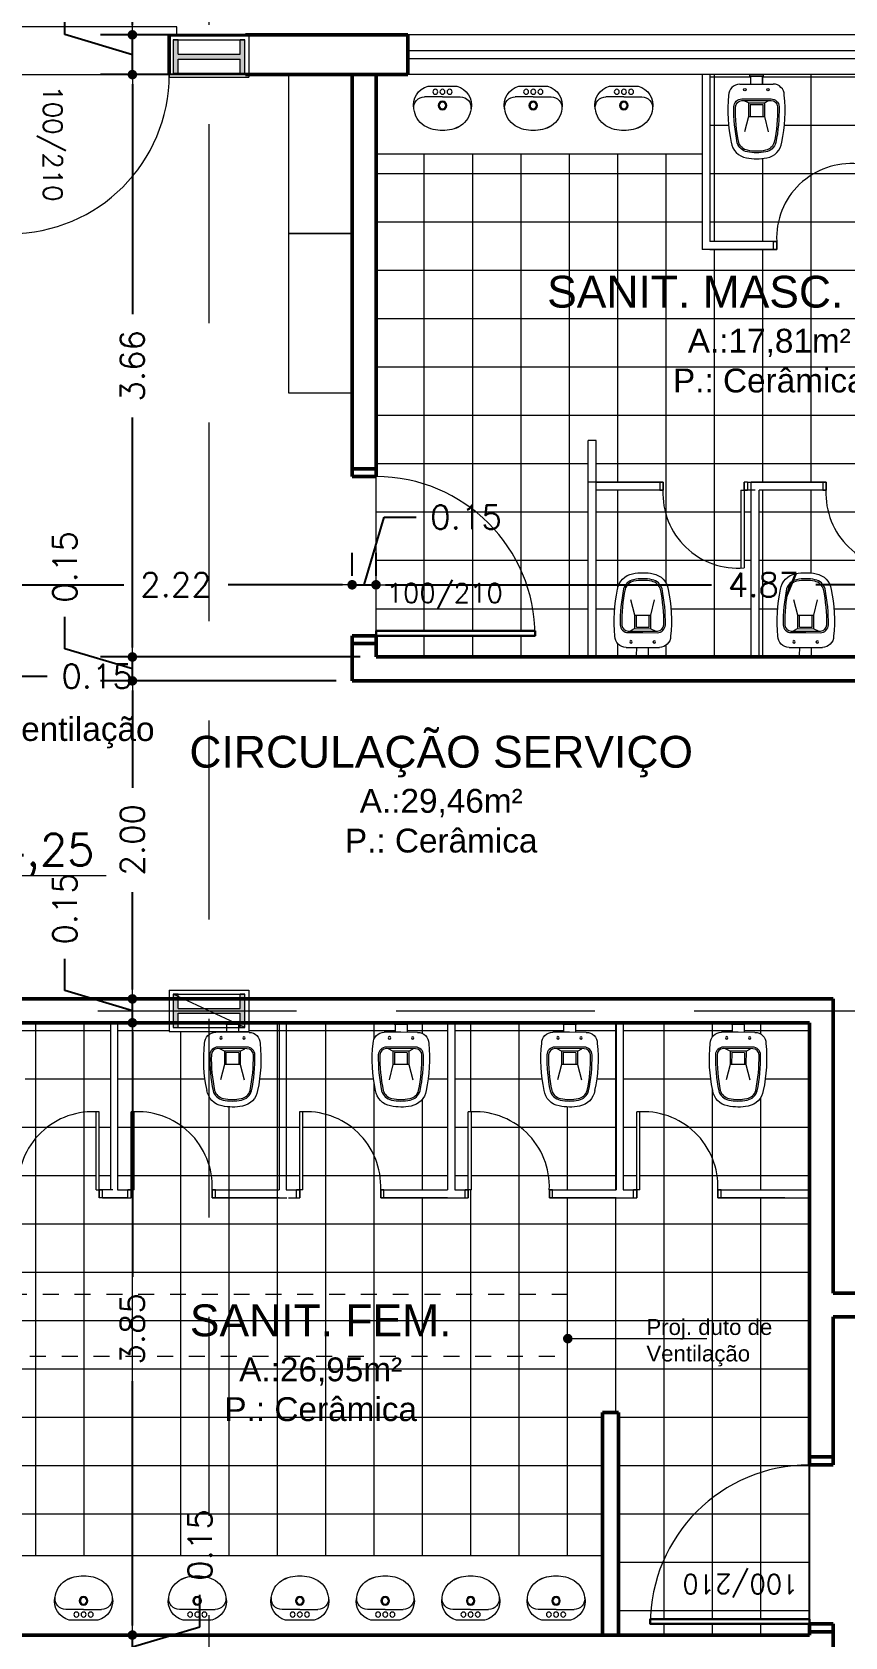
# Model space of a CAD drawing. Header units: millimetres. Extents: x 873 to 1072, y 159 to 369.
# Drawn here: x 932.17 to 937.28, y 320.39 to 330.48 of the extents above; entities that cross this region are included whole.
import ezdxf

# ---------------------------------------------------------------- set-up
doc = ezdxf.new("R2010")
doc.units = ezdxf.units.MM
doc.header["$LTSCALE"] = 10
doc.header["$PDMODE"] = 34
for name, pattern in [('DASHDOT', [25.4, 12.7, -6.35, 0, -6.35]), ('DASHED2', [0.375, 0.25, -0.125]), ('HIDDEN2', [0.1875, 0.125, -0.0625])]:
    doc.linetypes.add(name, pattern=pattern)
doc.layers.get('0').update_dxf_attribs({"color": 90})
for name, color, linetype, lineweight in [('cinza 03', 252, 'Continuous', 13), ('COTA', 90, 'Continuous', 9), ('linha estutura', 252, 'Continuous', 13), ('MOB', 90, 'Continuous', 13), ('Mobilia', 90, 'Continuous', 13), ('PAREDES', 50, 'Continuous', 50), ('PAREDES 2', 50, 'Continuous', 50), ('Pilares', 16, 'Continuous', 20), ('pn 02', 16, 'Continuous', 20), ('PN-01', 90, 'Continuous', 13), ('PN-03', 180, 'Continuous', 30), ('SANITARIOS', 90, 'Continuous', 13), ('texto', 16, 'Continuous', 20)]:
    doc.layers.add(name, color=color, linetype=linetype, lineweight=lineweight)
doc.styles.get("Standard").update_dxf_attribs({"font": 'simplex.shx'})
doc.dimstyles.new('1-100', dxfattribs={"dimtxt": 0.15, "dimasz": 0.06, "dimexe": 0.2, "dimexo": 0.1, "dimgap": 0.1, "dimtad": 0, "dimzin": 0, "dimdsep": 46, "dimtxsty": 'Standard', "dimblk": 'DOT', "dimcen": 0.09, "dimclrd": 90, "dimclre": 90, "dimclrt": 16, "dimadec": 0, "dimazin": 0, "dimtfac": 1, "dimtofl": 0, "dimtmove": 0, "dimatfit": 3, "dimldrblk": 'DOT', "dimfxl": 0, "dimtolj": 1, "dimtzin": 0, "dimarcsym": 0})

# ---------------------------------------------------------------- blocks, each defined once
blk = doc.blocks.new('PIA')
at = {"layer": 'SANITARIOS'}
for q in [(930.986, 331.097), (931.211, 331.097)]:
    blk.add_line((931.098, 331.097), q, dxfattribs=at)
blk.add_lwpolyline([(931.188, 331.165), (931.008, 331.165)], dxfattribs=at)
blk.add_lwpolyline([(930.984, 330.914, 0.140097), (931.098, 330.886)], format="xyb", dxfattribs=at)
at = {"layer": 'SANITARIOS', "color": 7}
for centre, radius in [((931.053, 331.129), 0.0158), ((931.098, 331.129), 0.0158), ((931.143, 331.129), 0.0158), ((931.098, 331.043), 0.027)]:
    blk.add_circle(centre, radius, dxfattribs=at)
at = {"layer": 'SANITARIOS', "color": 8}
blk.add_circle((931.098, 331.043), 0.0203, dxfattribs=at)
at = {"layer": 'SANITARIOS'}
for centre, radius, start, end in [((931.04, 331.045), 0.124, 104.7967, 191.2251), ((930.986, 331.03), 0.0675, 90, 187.2354), ((931.157, 331.045), 0.124, 348.7749, 75.2033), ((931.211, 331.03), 0.0675, 352.7646, 90), ((931.06, 331.035), 0.142, 185.4529, 237.5567), ((931.136, 331.035), 0.142, 302.4433, 354.5471), ((931.092, 331.1), 0.214, 239.8755, 271.7757), ((931.105, 331.1), 0.214, 268.2243, 300.1245)]:
    blk.add_arc(centre, radius, start, end, dxfattribs=at)
blk = doc.blocks.new('carraro-vaso-P')
at = {"layer": 'SANITARIOS'}
for p, q in [((-0.043, 0), (0.042, 0)), ((-0.043, 0), (-0.043, -0.01)), ((0.042, 0), (0.042, -0.01)), ((-0.105, -0.06), (0, -0.06)), ((-0.043, -0.01), (0.042, -0.01)), ((-0.038, -0.01), (-0.038, -0.06)), ((0, -0.06), (0.105, -0.06)), ((0.037, -0.01), (0.037, -0.06))]:
    blk.add_line(p, q, dxfattribs=at)
at = {"layer": 'SANITARIOS', "color": 7}
for p, q in [((-0.05, -0.178), (-0.078, -0.164)), ((0.05, -0.178), (0.078, -0.164)), ((-0.05, -0.263), (-0.075, -0.359)), ((0.05, -0.263), (0.074, -0.359))]:
    blk.add_line(p, q, dxfattribs=at)
at = {"layer": 'SANITARIOS', "color": 8}
for p, q in [((-0.05, -0.178), (-0.05, -0.263)), ((-0.05, -0.178), (0.05, -0.178)), ((-0.04, -0.188), (-0.04, -0.263)), ((-0.04, -0.188), (0.04, -0.188)), ((0.04, -0.188), (0.04, -0.263)), ((0.05, -0.178), (0.05, -0.263)), ((-0.05, -0.263), (0.05, -0.263))]:
    blk.add_line(p, q, dxfattribs=at)
at = {"layer": 'SANITARIOS'}
blk.add_lwpolyline([(0, -0.492, -0.052452), (-0.058, -0.486, -0.283821), (-0.121, -0.428, -0.055409), (-0.142, -0.202, -0.40571), (-0.092, -0.153), (0, -0.153), (0.092, -0.153, -0.40571), (0.142, -0.202, -0.055409), (0.121, -0.428, -0.283821), (0.058, -0.486, -0.052452), (0, -0.492, -0.051673)], format="xyb", dxfattribs=at)
at = {"layer": 'SANITARIOS', "color": 7}
blk.add_lwpolyline([(0, -0.482, -0.052555), (-0.056, -0.476, -0.282834), (-0.112, -0.426, -0.055302), (-0.132, -0.202, -0.405417), (-0.092, -0.163), (0.092, -0.163, -0.405417), (0.132, -0.202, -0.055302), (0.111, -0.426, -0.282834), (0.056, -0.476, -0.052555), (0, -0.482, -0.052555)], format="xyb", dxfattribs=at)
at = {"layer": 'SANITARIOS', "color": 8}
for centre in [(-0.073, -0.095), (0.072, -0.095)]:
    blk.add_circle(centre, 0.0075, dxfattribs=at)
at = {"layer": 'SANITARIOS'}
for centre, radius, start, end in [((-0.105, -0.13), 0.07, 90, 180), ((0.105, -0.13), 0.07, 0, 90), ((0.755, -0.228), 0.935, 174.0046, 192.2109), ((-0.755, -0.228), 0.935, 347.7891, 5.9954), ((-0.045, -0.41), 0.115, 187.7128, 260.2946), ((0.045, -0.41), 0.115, 279.7054, 352.2872), ((0, -0.216), 0.314, 258.1908, 270.023), ((0, -0.216), 0.314, 269.977, 281.8092)]:
    blk.add_arc(centre, radius, start, end, dxfattribs=at)
blk = doc.blocks.new('pilar')
at = {"layer": 'Pilares'}
blk.add_hatch(color=256, dxfattribs=at).paths.add_polyline_path([(-0.225, -0.025), (-0.225, -0.235), (-0.195, -0.235), (-0.195, -0.145), (0.195, -0.145), (0.195, -0.235), (0.225, -0.235), (0.225, -0.025), (0.195, -0.025), (0.195, -0.115), (-0.195, -0.115), (-0.195, -0.025)])
for p, q in [((-0.25, 0), (0.25, 0)), ((0.25, 0), (0.25, -0.26)), ((-0.25, 0), (-0.25, -0.26)), ((-0.225, -0.025), (0.225, -0.025)), ((-0.25, -0.26), (0.25, -0.26)), ((-0.225, -0.235), (0.225, -0.235))]:
    blk.add_line(p, q, dxfattribs=at)
at = {"layer": 'Pilares', "linetype": 'Continuous'}
for p, q in [((-0.195, -0.115), (-0.195, -0.025)), ((0.195, -0.115), (0.195, -0.025)), ((-0.195, -0.115), (0.195, -0.115)), ((-0.195, -0.235), (-0.195, -0.145)), ((-0.195, -0.145), (0.195, -0.145)), ((0.195, -0.235), (0.195, -0.145))]:
    blk.add_line(p, q, dxfattribs=at)
for points in [[(-0.195, -0.025), (-0.225, -0.025), (-0.225, -0.235), (-0.195, -0.235)], [(0.195, -0.235), (0.225, -0.235), (0.225, -0.025), (0.195, -0.025)]]:
    blk.add_lwpolyline(points, dxfattribs=at)
blk = doc.blocks.new('_DOT')
at = {"color": 0, "linetype": 'ByBlock'}
blk.add_line((-0.5, 0), (-1, 0), dxfattribs=at)
at = {"color": 0, "linetype": 'ByBlock', "const_width": 0.5}
blk.add_lwpolyline([(-0.25, 0, 1), (0.25, 0, 1)], format="xyb", close=True, dxfattribs=at)
blk = doc.blocks.new('*D64')
at = {"layer": 'COTA', "color": 90, "lineweight": -2}
for p, q in [((931.755, 327.006), (931.695, 327.006)), ((931.815, 327.006), (931.965, 327.006)), ((931.89, 327.006), (932.062, 326.431)), ((932.025, 327.006), (932.085, 327.006)), ((931.815, 326.934), (931.815, 326.806)), ((931.965, 326.934), (931.965, 326.806)), ((932.062, 326.431), (932.262, 326.431))]:
    blk.add_line(p, q, dxfattribs=at)
at = {"layer": 'Defpoints', "color": 0}
for p in [(931.815, 327.034), (931.965, 327.034), (931.965, 327.006)]:
    blk.add_point(p, dxfattribs=at)
at = {"layer": 'COTA', "color": 90, "lineweight": -2, "xscale": 0.06, "yscale": 0.06, "zscale": 0.06}
blk.add_blockref('_DOT', (931.815, 327.006), dxfattribs=at)
at = {"layer": 'COTA', "color": 90, "lineweight": -2, "xscale": 0.06, "yscale": 0.06, "zscale": 0.06, "rotation": 180}
blk.add_blockref('_DOT', (931.965, 327.006), dxfattribs=at)
at = {"layer": 'COTA', "color": 16, "insert": (932.576, 326.431), "char_height": 0.15, "attachment_point": 5}
blk.add_mtext('\\A1;0.15', dxfattribs=at)
blk = doc.blocks.new('*D65')
at = {"layer": 'COTA', "color": 90, "lineweight": -2}
for p, q in [((934.18, 327.063), (934.18, 327.206)), ((932.025, 327.006), (932.744, 327.006)), ((934.12, 327.006), (933.401, 327.006)), ((931.965, 326.934), (931.965, 326.806))]:
    blk.add_line(p, q, dxfattribs=at)
at = {"layer": 'Defpoints', "color": 0}
for p in [(931.965, 327.034), (934.18, 327.006), (934.18, 326.963)]:
    blk.add_point(p, dxfattribs=at)
at = {"layer": 'COTA', "color": 90, "lineweight": -2, "xscale": 0.06, "yscale": 0.06, "zscale": 0.06, "rotation": 180}
blk.add_blockref('_DOT', (931.965, 327.006), dxfattribs=at)
at = {"layer": 'COTA', "color": 90, "lineweight": -2, "xscale": 0.06, "yscale": 0.06, "zscale": 0.06}
blk.add_blockref('_DOT', (934.18, 327.006), dxfattribs=at)
at = {"layer": 'COTA', "color": 16, "insert": (933.072, 327.006), "char_height": 0.15, "attachment_point": 5}
blk.add_mtext('\\A1;2.22', dxfattribs=at)
blk = doc.blocks.new('*D66')
at = {"layer": 'COTA', "color": 90, "lineweight": -2}
for p, q in [((934.255, 327.006), (934.382, 327.431)), ((934.382, 327.431), (934.582, 327.431)), ((934.18, 327.063), (934.18, 327.206)), ((934.33, 327.063), (934.33, 327.206)), ((934.12, 327.006), (934.06, 327.006)), ((934.18, 327.006), (934.33, 327.006)), ((934.39, 327.006), (934.45, 327.006))]:
    blk.add_line(p, q, dxfattribs=at)
at = {"layer": 'Defpoints', "color": 0}
for p in [(934.18, 326.963), (934.33, 327.006), (934.33, 326.963)]:
    blk.add_point(p, dxfattribs=at)
at = {"layer": 'COTA', "color": 90, "lineweight": -2, "xscale": 0.06, "yscale": 0.06, "zscale": 0.06}
blk.add_blockref('_DOT', (934.18, 327.006), dxfattribs=at)
at = {"layer": 'COTA', "color": 90, "lineweight": -2, "xscale": 0.06, "yscale": 0.06, "zscale": 0.06, "rotation": 180}
blk.add_blockref('_DOT', (934.33, 327.006), dxfattribs=at)
at = {"layer": 'COTA', "color": 16, "insert": (934.896, 327.431), "char_height": 0.15, "attachment_point": 5}
blk.add_mtext('\\A1;0.15', dxfattribs=at)
blk = doc.blocks.new('*D67')
at = {"layer": 'COTA', "color": 90, "lineweight": -2}
for p, q in [((934.33, 327.063), (934.33, 327.206)), ((934.39, 327.006), (936.439, 327.006)), ((939.145, 327.006), (937.096, 327.006)), ((939.205, 326.977), (939.205, 326.806))]:
    blk.add_line(p, q, dxfattribs=at)
at = {"layer": 'Defpoints', "color": 0}
for p in [(939.205, 327.077), (934.33, 326.963), (939.205, 327.006)]:
    blk.add_point(p, dxfattribs=at)
at = {"layer": 'COTA', "color": 90, "lineweight": -2, "xscale": 0.06, "yscale": 0.06, "zscale": 0.06, "rotation": 180}
blk.add_blockref('_DOT', (934.33, 327.006), dxfattribs=at)
at = {"layer": 'COTA', "color": 90, "lineweight": -2, "xscale": 0.06, "yscale": 0.06, "zscale": 0.06}
blk.add_blockref('_DOT', (939.205, 327.006), dxfattribs=at)
at = {"layer": 'COTA', "color": 16, "insert": (936.767, 327.006), "char_height": 0.15, "attachment_point": 5}
blk.add_mtext('\\A1;4.87', dxfattribs=at)
blk = doc.blocks.new('*D94')
at = {"layer": 'COTA', "color": 90, "lineweight": -2}
for p, q in [((933.223, 320.454), (933.223, 320.654)), ((932.798, 320.462), (932.798, 320.522)), ((932.798, 320.327), (933.223, 320.454)), ((932.798, 320.252), (932.798, 320.402)), ((932.824, 320.402), (932.998, 320.402)), ((932.699, 320.252), (932.598, 320.252)), ((932.798, 320.192), (932.798, 320.132))]:
    blk.add_line(p, q, dxfattribs=at)
at = {"layer": 'Defpoints', "color": 0}
for p in [(932.724, 320.402), (932.798, 320.402), (932.799, 320.252)]:
    blk.add_point(p, dxfattribs=at)
at = {"layer": 'COTA', "color": 90, "lineweight": -2, "xscale": 0.06, "yscale": 0.06, "zscale": 0.06}
for p, rotation in [((932.798, 320.402), 270), ((932.798, 320.252), 90)]:
    blk.add_blockref('_DOT', p, dxfattribs=dict(at, rotation=rotation))
at = {"layer": 'COTA', "color": 16, "insert": (933.223, 320.968), "char_height": 0.15, "attachment_point": 5, "rotation": 90}
blk.add_mtext('\\A1;0.15', dxfattribs=at)
blk = doc.blocks.new('*D95')
at = {"layer": 'COTA', "color": 90, "lineweight": -2}
for p, q in [((932.699, 324.252), (932.598, 324.252)), ((932.798, 324.192), (932.798, 322.655)), ((932.798, 320.462), (932.798, 321.998)), ((932.824, 320.402), (932.998, 320.402))]:
    blk.add_line(p, q, dxfattribs=at)
at = {"layer": 'Defpoints', "color": 0}
for p in [(932.798, 324.252), (932.799, 324.252), (932.724, 320.402)]:
    blk.add_point(p, dxfattribs=at)
at = {"layer": 'COTA', "color": 90, "lineweight": -2, "xscale": 0.06, "yscale": 0.06, "zscale": 0.06}
for p, rotation in [((932.798, 324.252), 90), ((932.798, 320.402), 270)]:
    blk.add_blockref('_DOT', p, dxfattribs=dict(at, rotation=rotation))
at = {"layer": 'COTA', "color": 16, "insert": (932.798, 322.327), "char_height": 0.15, "attachment_point": 5, "rotation": 90}
blk.add_mtext('\\A1;3.85', dxfattribs=at)
blk = doc.blocks.new('*D96')
at = {"layer": 'COTA', "color": 90, "lineweight": -2}
for p, q in [((932.373, 324.454), (932.373, 324.654)), ((932.798, 324.327), (932.373, 324.454)), ((932.798, 324.462), (932.798, 324.522)), ((932.699, 324.402), (932.598, 324.402)), ((932.798, 324.252), (932.798, 324.402)), ((932.699, 324.252), (932.598, 324.252)), ((932.798, 324.192), (932.798, 324.132))]:
    blk.add_line(p, q, dxfattribs=at)
at = {"layer": 'Defpoints', "color": 0}
for p in [(932.798, 324.402), (932.799, 324.402), (932.799, 324.252)]:
    blk.add_point(p, dxfattribs=at)
at = {"layer": 'COTA', "color": 90, "lineweight": -2, "xscale": 0.06, "yscale": 0.06, "zscale": 0.06}
for p, rotation in [((932.798, 324.402), 270), ((932.798, 324.252), 90)]:
    blk.add_blockref('_DOT', p, dxfattribs=dict(at, rotation=rotation))
at = {"layer": 'COTA', "color": 16, "insert": (932.373, 324.968), "char_height": 0.15, "attachment_point": 5, "rotation": 90}
blk.add_mtext('\\A1;0.15', dxfattribs=at)
blk = doc.blocks.new('*D97')
at = {"layer": 'COTA', "color": 90, "lineweight": -2}
for p, q in [((934.08, 326.402), (932.598, 326.402)), ((932.798, 326.342), (932.798, 325.73)), ((932.798, 324.462), (932.798, 325.073)), ((932.699, 324.402), (932.598, 324.402))]:
    blk.add_line(p, q, dxfattribs=at)
at = {"layer": 'Defpoints', "color": 0}
for p in [(932.798, 326.402), (934.18, 326.402), (932.799, 324.402)]:
    blk.add_point(p, dxfattribs=at)
at = {"layer": 'COTA', "color": 90, "lineweight": -2, "xscale": 0.06, "yscale": 0.06, "zscale": 0.06}
for p, rotation in [((932.798, 326.402), 90), ((932.798, 324.402), 270)]:
    blk.add_blockref('_DOT', p, dxfattribs=dict(at, rotation=rotation))
at = {"layer": 'COTA', "color": 16, "insert": (932.798, 325.402), "char_height": 0.15, "attachment_point": 5, "rotation": 90}
blk.add_mtext('\\A1;2.00', dxfattribs=at)
blk = doc.blocks.new('*D98')
at = {"layer": 'COTA', "color": 90, "lineweight": -2}
for p, q in [((932.373, 326.604), (932.373, 326.804)), ((932.798, 326.612), (932.798, 326.672)), ((932.798, 326.477), (932.373, 326.604)), ((934.23, 326.552), (932.598, 326.552)), ((932.798, 326.402), (932.798, 326.552)), ((934.08, 326.402), (932.598, 326.402)), ((932.798, 326.342), (932.798, 326.282))]:
    blk.add_line(p, q, dxfattribs=at)
at = {"layer": 'Defpoints', "color": 0}
for p in [(932.798, 326.552), (934.33, 326.552), (934.18, 326.402)]:
    blk.add_point(p, dxfattribs=at)
at = {"layer": 'COTA', "color": 90, "lineweight": -2, "xscale": 0.06, "yscale": 0.06, "zscale": 0.06}
for p, rotation in [((932.798, 326.552), 270), ((932.798, 326.402), 90)]:
    blk.add_blockref('_DOT', p, dxfattribs=dict(at, rotation=rotation))
at = {"layer": 'COTA', "color": 16, "insert": (932.373, 327.118), "char_height": 0.15, "attachment_point": 5, "rotation": 90}
blk.add_mtext('\\A1;0.15', dxfattribs=at)
blk = doc.blocks.new('*D99')
at = {"layer": 'COTA', "color": 90, "lineweight": -2}
for p, q in [((934.08, 330.214), (932.598, 330.214)), ((932.798, 330.154), (932.798, 328.708)), ((932.798, 326.612), (932.798, 328.058)), ((934.23, 326.552), (932.598, 326.552))]:
    blk.add_line(p, q, dxfattribs=at)
at = {"layer": 'Defpoints', "color": 0}
for p in [(932.798, 330.214), (934.18, 330.214), (934.33, 326.552)]:
    blk.add_point(p, dxfattribs=at)
at = {"layer": 'COTA', "color": 90, "lineweight": -2, "xscale": 0.06, "yscale": 0.06, "zscale": 0.06}
for p, rotation in [((932.798, 330.214), 90), ((932.798, 326.552), 270)]:
    blk.add_blockref('_DOT', p, dxfattribs=dict(at, rotation=rotation))
at = {"layer": 'COTA', "color": 16, "insert": (932.798, 328.383), "char_height": 0.15, "attachment_point": 5, "rotation": 90}
blk.add_mtext('\\A1;3.66', dxfattribs=at)
blk = doc.blocks.new('*D100')
at = {"layer": 'COTA', "color": 90, "lineweight": -2}
for p, q in [((932.373, 330.467), (932.373, 330.667)), ((932.798, 330.524), (932.798, 330.584)), ((932.798, 330.339), (932.373, 330.467)), ((934.08, 330.464), (932.598, 330.464)), ((932.798, 330.214), (932.798, 330.464)), ((934.08, 330.214), (932.598, 330.214)), ((932.798, 330.154), (932.798, 330.094))]:
    blk.add_line(p, q, dxfattribs=at)
at = {"layer": 'Defpoints', "color": 0}
for p in [(932.798, 330.464), (934.18, 330.464), (934.18, 330.214)]:
    blk.add_point(p, dxfattribs=at)
at = {"layer": 'COTA', "color": 90, "lineweight": -2, "xscale": 0.06, "yscale": 0.06, "zscale": 0.06}
for p, rotation in [((932.798, 330.464), 270), ((932.798, 330.214), 90)]:
    blk.add_blockref('_DOT', p, dxfattribs=dict(at, rotation=rotation))
at = {"layer": 'COTA', "color": 16, "insert": (932.373, 330.995), "char_height": 0.15, "attachment_point": 5, "rotation": 90}
blk.add_mtext('\\A1;0.25', dxfattribs=at)
blk = doc.blocks.new('*D101')
at = {"layer": 'COTA', "color": 90, "lineweight": -2}
for p, q in [((932.758, 331.664), (932.598, 331.664)), ((932.798, 331.604), (932.798, 331.378)), ((932.798, 330.524), (932.798, 330.75)), ((934.08, 330.464), (932.598, 330.464))]:
    blk.add_line(p, q, dxfattribs=at)
at = {"layer": 'Defpoints', "color": 0}
for p in [(932.798, 331.664), (932.858, 331.664), (934.18, 330.464)]:
    blk.add_point(p, dxfattribs=at)
at = {"layer": 'COTA', "color": 90, "lineweight": -2, "xscale": 0.06, "yscale": 0.06, "zscale": 0.06}
for p, rotation in [((932.798, 331.664), 90), ((932.798, 330.464), 270)]:
    blk.add_blockref('_DOT', p, dxfattribs=dict(at, rotation=rotation))
at = {"layer": 'COTA', "color": 16, "insert": (932.798, 331.064), "char_height": 0.15, "attachment_point": 5, "rotation": 90}
blk.add_mtext('\\A1;1.20', dxfattribs=at)

msp = doc.modelspace()

# ---------------------------------------------------------------- hatches: boundary and pattern name
at = {"layer": 'cinza 03'}
h = msp.add_hatch(dxfattribs=at)
h.set_pattern_fill('_USER', color=256, scale=0.304, style=0, double=1, pattern_type=0)
h.set_pattern_definition([(0, (934.3296, 326.55163), (0, 0.304), []), (90, (934.3296, 326.55163), (-0.304, 2e-17), [])])
h.paths.add_polyline_path([(935.665, 327.914), (935.715, 327.914), (935.715, 327.652), (936.115, 327.652), (936.135, 327.652), (936.135, 327.602, 0.440458), (936.625, 327.111), (936.625, 327.602), (936.645, 327.602), (936.645, 327.652), (936.665, 327.652), (936.825, 327.652), (937.14, 327.652), (937.16, 327.652), (937.16, 327.602, 0.440458), (937.65, 327.111), (937.65, 327.602), (937.67, 327.602), (937.67, 327.652), (937.69, 327.652), (937.785, 327.652), (937.785, 326.552), (937.951, 326.552, -0.430703), (938.034, 326.725, 0.290031), (938.045, 326.738, -0.382247), (938.11, 326.794, 0.010262), (938.137, 326.794, -0.382247), (938.202, 326.738, 0.290031), (938.212, 326.725, -0.430703), (938.296, 326.552), (938.445, 326.552), (938.445, 326.952), (938.465, 326.952), (938.465, 326.552), (938.641, 326.552, -0.430703), (938.724, 326.725, 0.290031), (938.735, 326.738, -0.382247), (938.8, 326.794, 0.010262), (938.827, 326.794, -0.382247), (938.892, 326.738, 0.290031), (938.902, 326.725, -0.430703), (938.986, 326.552), (939.205, 326.552), (939.205, 327.077), (939.205, 327.652), (938.805, 327.652), (938.805, 329.114), (938.14, 329.114), (938.11, 329.114), (938.11, 329.164, 0.414214), (937.6, 329.674), (937.6, 329.164), (937.57, 329.164), (937.57, 329.114), (937.54, 329.114), (937.38, 329.114), (937.36, 329.114), (937.36, 329.164), (937.34, 329.164), (937.34, 329.655, 0.440458), (936.85, 329.164), (936.85, 329.114), (936.83, 329.114), (936.38, 329.114), (936.38, 329.714), (934.33, 329.714), (934.33, 327.686, -0.405453), (935.329, 326.716), (935.33, 326.716), (935.33, 326.686), (934.33, 326.686), (934.33, 326.552), (935.665, 326.552), (935.665, 327.652)])
h.paths.add_polyline_path([(934.33, 327.686), (934.33, 326.716), (935.329, 326.716, 0.405453)], flags=16)
h.paths.add_polyline_path([(936.135, 327.602), (936.115, 327.602), (935.715, 327.602), (935.715, 326.552), (935.964, 326.552), (935.964, 326.562), (935.969, 326.562), (935.969, 326.612), (935.902, 326.612, -0.414214), (935.832, 326.682, -0.079608), (935.849, 326.977, -0.327728), (935.943, 327.075, -0.051673), (936.008, 327.082, -0.051673), (936.072, 327.075, -0.327728), (936.166, 326.977, -0.079608), (936.182, 326.681, -0.414214), (936.112, 326.611), (936.044, 326.612), (936.044, 326.562), (936.049, 326.562), (936.049, 326.552), (936.69, 326.552), (936.69, 327.602), (936.665, 327.602), (936.645, 327.602), (936.645, 327.113, -0.453254)], flags=16)
h.paths.add_polyline_path([(937.16, 327.602), (937.14, 327.602), (936.74, 327.602), (936.74, 326.552), (936.989, 326.552), (936.989, 326.562), (936.994, 326.562), (936.994, 326.612), (936.927, 326.612, -0.414214), (936.857, 326.682, -0.079608), (936.874, 326.977, -0.327728), (936.968, 327.075, -0.051673), (937.033, 327.082, -0.051673), (937.097, 327.075, -0.327728), (937.191, 326.977, -0.079608), (937.207, 326.681, -0.414214), (937.137, 326.611), (937.069, 326.612), (937.069, 326.562), (937.074, 326.562), (937.074, 326.552), (937.74, 326.552), (937.74, 327.602), (937.69, 327.602), (937.67, 327.602), (937.67, 327.113, -0.453254)], flags=16)
h.paths.add_polyline_path([(938.782, 329.821), (939.205, 329.821), (939.205, 330.197), (939.03, 330.197), (939.03, 330.214), (939.005, 330.214), (937.475, 330.214), (937.475, 329.164), (937.54, 329.164), (937.57, 329.164), (937.57, 329.673, -0.43156), (938.11, 329.164), (938.14, 329.164), (939.205, 329.164), (939.205, 329.773), (938.782, 329.773, -8.211554)])
h.paths.add_polyline_path([(937.43, 330.214), (936.764, 330.214), (936.764, 330.204), (936.759, 330.204), (936.759, 330.154), (936.827, 330.154, -0.414214), (936.897, 330.085, -0.079608), (936.881, 329.789, -0.327728), (936.787, 329.691, -0.051673), (936.723, 329.684, -0.051673), (936.658, 329.691, -0.327728), (936.564, 329.788, -0.079608), (936.547, 330.084, -0.414214), (936.617, 330.154), (936.684, 330.154), (936.684, 330.204), (936.679, 330.204), (936.679, 330.214), (936.43, 330.214), (936.43, 329.164), (936.83, 329.164), (936.85, 329.164, -0.453254), (937.36, 329.653), (937.36, 329.164), (937.38, 329.164), (937.43, 329.164)])
h.paths.add_polyline_path([(935.374, 328.999), (938.231, 328.999), (938.231, 328.074), (935.374, 328.074)], flags=24)
h.paths.add_polyline_path([(934.352, 326.808), (935.174, 326.808), (935.174, 327.083), (934.352, 327.083)], flags=8)
h = msp.add_hatch(dxfattribs=at)
h.set_pattern_fill('_USER', color=256, scale=0.304, style=0, double=1, pattern_type=0)
h.set_pattern_definition([(0, (937.0546, 320.25163), (0, 0.304), []), (90, (937.0546, 320.25163), (-0.304, 2e-17), [])])
h.paths.add_polyline_path([(937.055, 321.472, 0.405453), (936.055, 320.502), (937.055, 320.502)])
h.paths.add_polyline_path([(937.055, 323.152), (936.5, 323.152), (936.48, 323.152), (936.48, 323.202, 0.440458), (935.99, 323.692), (935.99, 323.202), (935.97, 323.202), (935.97, 323.152), (935.95, 323.152), (935.9, 323.152), (935.44, 323.152), (935.42, 323.152), (935.42, 323.202, 0.440458), (934.93, 323.692), (934.93, 323.202), (934.91, 323.202), (934.91, 323.152), (934.89, 323.152), (934.84, 323.152), (934.38, 323.152), (934.36, 323.152), (934.36, 323.202, 0.440458), (933.87, 323.692), (933.87, 323.202), (933.85, 323.202), (933.85, 323.152), (933.83, 323.152), (933.83, 323.202), (933.78, 323.202), (933.765, 323.202), (933.765, 324.252), (933.72, 324.252), (933.72, 323.202), (933.32, 323.202), (933.32, 323.152), (933.3, 323.152), (933.3, 323.202, 0.085572), (933.28, 323.36), (933.28, 320.902), (935.755, 320.902), (935.755, 321.802), (935.855, 321.802), (935.855, 320.402), (937.055, 320.402), (937.055, 320.472), (936.055, 320.472), (936.055, 320.502), (936.055, 320.502, -0.405453), (937.055, 321.472)])
h.paths.add_polyline_path([(937.055, 324.252), (936.65, 324.252), (936.65, 324.242), (936.645, 324.242), (936.645, 324.192), (936.713, 324.191, -0.414214), (936.782, 324.121, -0.079608), (936.766, 323.826, -0.327728), (936.671, 323.728, -0.051673), (936.606, 323.722, -0.051673), (936.542, 323.728, -0.327728), (936.448, 323.827, -0.079608), (936.432, 324.122, -0.414214), (936.503, 324.192), (936.57, 324.192), (936.57, 324.242), (936.565, 324.242), (936.565, 324.252), (935.885, 324.252), (935.885, 323.202), (935.95, 323.202), (935.97, 323.202), (935.97, 323.691, -0.453254), (936.48, 323.202), (936.5, 323.202), (937.055, 323.202)], flags=17)
h.paths.add_polyline_path([(935.372, 324.122, -0.414214), (935.443, 324.192), (935.51, 324.192), (935.51, 324.242), (935.505, 324.242), (935.505, 324.252), (934.825, 324.252), (934.825, 323.202), (934.89, 323.202), (934.91, 323.202), (934.91, 323.691, -0.453254), (935.42, 323.202), (935.44, 323.202), (935.84, 323.202), (935.84, 324.252), (935.59, 324.252), (935.59, 324.242), (935.585, 324.242), (935.585, 324.192), (935.653, 324.191, -0.414214), (935.722, 324.121, -0.079608), (935.706, 323.826, -0.327728), (935.611, 323.728, -0.051673), (935.546, 323.722, -0.051673), (935.482, 323.728, -0.327728), (935.388, 323.827, -0.079608)], flags=17)
h.paths.add_polyline_path([(934.312, 324.122, -0.414214), (934.383, 324.192), (934.45, 324.192), (934.45, 324.242), (934.445, 324.242), (934.445, 324.252), (933.765, 324.252), (933.765, 323.202), (933.83, 323.202), (933.85, 323.202), (933.85, 323.691, -0.453254), (934.36, 323.202), (934.38, 323.202), (934.78, 323.202), (934.78, 324.252), (934.53, 324.252), (934.53, 324.242), (934.525, 324.242), (934.525, 324.192), (934.593, 324.191, -0.414214), (934.662, 324.121, -0.079608), (934.646, 323.826, -0.327728), (934.551, 323.728, -0.051673), (934.486, 323.722, -0.051673), (934.422, 323.728, -0.327728), (934.328, 323.827, -0.079608)], flags=17)
h.paths.add_polyline_path([(933.252, 324.122, -0.231912), (933.28, 324.177), (933.28, 324.197), (933.03, 324.197), (933.03, 324.252), (932.705, 324.252), (932.705, 323.202), (932.77, 323.202), (932.79, 323.202), (932.79, 323.691, -0.353954), (933.28, 323.36), (933.28, 323.789, -0.086466), (933.268, 323.827, -0.079608)])
h.paths.add_polyline_path([(933.72, 324.252), (933.53, 324.252), (933.53, 324.191), (933.533, 324.191, -0.414214), (933.602, 324.121, -0.079608), (933.586, 323.826, -0.327728), (933.491, 323.728, -0.051673), (933.426, 323.722, -0.051673), (933.362, 323.728, -0.234614), (933.28, 323.789), (933.28, 323.36, -0.085572), (933.3, 323.202), (933.32, 323.202), (933.72, 323.202)], flags=16)
h.paths.add_polyline_path([(932.66, 324.252), (931.994, 324.252), (931.994, 324.242), (931.989, 324.242), (931.989, 324.192), (932.057, 324.192, -0.414214), (932.127, 324.122, -0.079608), (932.112, 323.827, -0.327728), (932.017, 323.728, -0.051673), (931.953, 323.722, -0.051673), (931.888, 323.728, -0.327728), (931.794, 323.826, -0.079608), (931.777, 324.121, -0.414214), (931.847, 324.191), (931.914, 324.192), (931.914, 324.242), (931.909, 324.242), (931.909, 324.252), (931.655, 324.252), (931.655, 323.202), (932.06, 323.202), (932.08, 323.202, -0.453254), (932.59, 323.691), (932.59, 323.202), (932.61, 323.202), (932.66, 323.202)])
h.paths.add_polyline_path([(933.28, 323.36, 0.341996), (932.81, 323.692), (932.81, 323.202), (932.79, 323.202), (932.79, 323.152), (932.77, 323.152), (932.61, 323.152), (932.59, 323.152), (932.59, 323.202), (932.57, 323.202), (932.57, 323.692, 0.440458), (932.08, 323.202), (932.08, 323.152), (932.06, 323.152), (931.655, 323.152), (931.655, 322.852), (931.555, 322.852, 0.40327), (930.755, 322.082), (931.555, 322.082), (931.555, 322.052), (931.655, 322.052), (931.655, 321.756), (931.555, 321.756), (931.555, 321.736), (931.064, 321.736, 0.440458), (931.555, 321.246), (931.655, 321.246), (931.655, 320.902), (933.28, 320.902)])
h.paths.add_polyline_path([(931.555, 324.252), (930.583, 324.252), (930.59, 324.106, -0.022055), (930.59, 324.102), (930.59, 323.802, -0.414214), (930.49, 323.702), (930.42, 323.702), (930.35, 323.702, -0.414214), (930.25, 323.802), (930.25, 324.102, -0.022055), (930.25, 324.106), (930.257, 324.252), (930.055, 324.252), (930.055, 321.952), (931.555, 321.952), (931.555, 322.052), (930.755, 322.052), (930.755, 322.082), (930.755, 322.082, -0.40327), (931.555, 322.852)])
h.paths.add_polyline_path([(931.555, 321.246, -0.453254), (931.065, 321.756), (931.555, 321.756), (931.555, 321.852), (930.055, 321.852), (930.055, 321.201), (930.064, 321.201), (930.064, 321.196), (930.114, 321.196), (930.114, 321.264, -0.414214), (930.184, 321.334, -0.079608), (930.48, 321.318, -0.327728), (930.578, 321.224, -0.051673), (930.585, 321.16, -0.051673), (930.578, 321.095, -0.327728), (930.48, 321.001, -0.079608), (930.185, 320.984, -0.414214), (930.115, 321.054), (930.115, 321.121), (930.065, 321.121), (930.065, 321.116), (930.055, 321.116), (930.055, 320.402), (931.555, 320.402)])
h.paths.add_polyline_path([(937.033, 320.868), (936.187, 320.868), (936.187, 320.594), (937.033, 320.594)], flags=25)
h.paths.add_polyline_path([(933.128, 322.531), (934.836, 322.531), (934.836, 321.606), (933.128, 321.606)], flags=9)
h.paths.add_polyline_path([(931.511, 322.083), (930.9, 322.083), (930.9, 322.237), (931.511, 322.237)], flags=25)
at = {"layer": 'Pilares'}
msp.add_hatch(color=256, dxfattribs=at).paths.add_polyline_path([(933.055, 324.432), (933.055, 324.222), (933.085, 324.222), (933.085, 324.312), (933.475, 324.312), (933.475, 324.222), (933.505, 324.222), (933.505, 324.432), (933.475, 324.432), (933.475, 324.342), (933.085, 324.342), (933.085, 324.432)])

# ---------------------------------------------------------------- linework, layer by layer
at = {"layer": 'cinza 03'}
for p, q in [((934.33, 326.716), (934.33, 327.686)), ((937.055, 321.472), (937.055, 320.472))]:
    msp.add_line(p, q, dxfattribs=at)
for points in [[(933.78, 329.214), (934.18, 329.214), (934.18, 330.214), (933.78, 330.214)], [(933.78, 328.214), (934.18, 328.214), (934.18, 329.214), (933.78, 329.214)]]:
    msp.add_lwpolyline(points, close=True, dxfattribs=at)
for centre, radius, start, end in [((932.03, 330.214), 1, 270, 0), ((934.33, 326.686), 1, 0, 90), ((936.604, 327.581), 0.47, 177.4322, 274.9626), ((937.629, 327.581), 0.47, 177.4322, 274.9626), ((932.549, 323.223), 0.47, 85.0374, 182.5678), ((932.83, 323.223), 0.47, 357.4322, 94.9626), ((933.89, 323.223), 0.47, 357.4322, 94.9626), ((934.95, 323.223), 0.47, 357.4322, 94.9626), ((936.01, 323.223), 0.47, 357.4322, 94.9626), ((937.055, 320.472), 1, 90, 180)]:
    msp.add_arc(centre, radius, start, end, dxfattribs=at)
at = {"layer": 'COTA'}
msp.add_line((930.981, 325.177), (932.634, 325.177), dxfattribs=at)
at = {"layer": 'COTA', "color": 90}
msp.add_line((935.596, 322.266), (936.41, 322.266), dxfattribs=at)
at = {"layer": 'linha estutura', "linetype": 'DASHED2', "ltscale": 0.5}
for p, q in [((933.28, 302.402), (933.28, 331.556)), ((904.456, 324.327), (989.796, 324.327))]:
    msp.add_line(p, q, dxfattribs=at)
at = {"layer": 'MOB'}
msp.add_line((936.38, 329.714), (934.33, 329.714), dxfattribs=at)
at = {"layer": 'Mobilia'}
msp.add_line((931.655, 320.902), (935.755, 320.902), dxfattribs=at)
at = {"layer": 'PAREDES'}
for p, q in [((933.03, 330.214), (933.03, 330.464)), ((933.03, 330.214), (933.03, 330.464)), ((934.33, 327.736), (934.18, 327.736)), ((934.33, 327.686), (934.18, 327.686)), ((934.33, 327.686), (934.18, 327.686)), ((934.33, 327.686), (934.18, 327.686)), ((937.055, 321.522), (937.205, 321.522)), ((937.055, 321.472), (937.205, 321.472)), ((937.055, 321.472), (937.205, 321.472)), ((937.055, 321.472), (937.205, 321.472)), ((930.055, 320.402), (937.055, 320.402)), ((932.57, 320.402), (931.655, 320.402)), ((937.055, 320.472), (937.205, 320.472)), ((937.055, 320.472), (937.205, 320.472)), ((937.055, 320.472), (937.205, 320.472)), ((937.055, 320.422), (937.205, 320.422))]:
    msp.add_line(p, q, dxfattribs=at)
at = {"layer": 'PAREDES 2'}
for p, q in [((934.53, 330.464), (933.509, 330.464)), ((934.53, 330.464), (934.53, 330.214)), ((934.53, 330.214), (933.509, 330.214)), ((934.18, 327.686), (934.18, 330.214)), ((934.33, 327.686), (934.33, 330.214)), ((934.18, 326.402), (934.18, 326.686)), ((934.33, 326.686), (934.18, 326.686)), ((934.33, 326.686), (934.18, 326.686)), ((934.33, 326.552), (934.33, 326.686)), ((934.33, 326.636), (934.18, 326.636)), ((939.205, 326.552), (934.33, 326.552)), ((939.205, 326.402), (934.18, 326.402)), ((930.505, 324.402), (937.205, 324.402)), ((937.205, 322.552), (937.205, 324.402)), ((930.055, 324.252), (937.055, 324.252)), ((937.055, 321.472), (937.055, 324.252)), ((937.205, 322.552), (937.405, 322.552)), ((937.205, 321.472), (937.205, 322.402)), ((937.205, 322.402), (937.405, 322.402)), ((935.755, 320.402), (935.755, 321.802)), ((935.755, 321.802), (935.855, 321.802)), ((935.855, 320.402), (935.855, 321.802)), ((937.055, 320.402), (937.055, 320.472)), ((937.205, 320.181), (937.205, 320.472))]:
    msp.add_line(p, q, dxfattribs=at)
at = {"layer": 'Pilares'}
for p, q in [((933.03, 324.457), (933.03, 324.197)), ((933.03, 324.457), (933.53, 324.457)), ((933.055, 324.432), (933.505, 324.432)), ((933.505, 324.222), (933.055, 324.432)), ((933.53, 324.457), (933.53, 324.197)), ((933.055, 324.222), (933.505, 324.222)), ((933.03, 324.197), (933.53, 324.197))]:
    msp.add_line(p, q, dxfattribs=at)
at = {"layer": 'Pilares', "linetype": 'Continuous'}
for p, q in [((933.085, 324.342), (933.085, 324.432)), ((933.475, 324.342), (933.475, 324.432)), ((933.085, 324.342), (933.475, 324.342)), ((933.085, 324.222), (933.085, 324.312)), ((933.085, 324.312), (933.475, 324.312)), ((933.475, 324.222), (933.475, 324.312))]:
    msp.add_line(p, q, dxfattribs=at)
for points in [[(933.085, 324.432), (933.055, 324.432), (933.055, 324.222), (933.085, 324.222)], [(933.475, 324.222), (933.505, 324.222), (933.505, 324.432), (933.475, 324.432)]]:
    msp.add_lwpolyline(points, dxfattribs=at)
at = {"layer": 'pn 02', "linetype": 'Continuous'}
for p, q in [((936.38, 330.214), (936.38, 329.114)), ((936.43, 330.214), (936.43, 329.164)), ((936.83, 329.114), (936.38, 329.114)), ((936.43, 329.114), (936.38, 329.114)), ((936.83, 329.164), (936.43, 329.164)), ((936.43, 329.114), (936.83, 329.114)), ((936.83, 329.114), (936.83, 329.164)), ((936.83, 329.164), (936.85, 329.164)), ((936.85, 329.164), (936.83, 329.164)), ((936.85, 329.114), (936.83, 329.114)), ((936.83, 329.114), (936.85, 329.114)), ((936.85, 329.164), (936.85, 329.114)), ((936.85, 329.114), (936.85, 329.164)), ((935.715, 327.914), (935.665, 327.914)), ((935.665, 327.652), (935.665, 327.914)), ((935.715, 327.602), (935.715, 327.914)), ((936.115, 327.652), (935.665, 327.652)), ((935.665, 326.552), (935.665, 327.652)), ((935.715, 327.652), (935.665, 327.652)), ((935.715, 327.652), (936.115, 327.652)), ((936.115, 327.652), (936.115, 327.602)), ((936.135, 327.652), (936.115, 327.652)), ((936.115, 327.652), (936.135, 327.652)), ((936.135, 327.602), (936.135, 327.652)), ((936.135, 327.652), (936.135, 327.602)), ((936.645, 327.602), (936.645, 327.652)), ((936.665, 327.652), (936.645, 327.652)), ((936.645, 327.652), (936.645, 327.602)), ((936.665, 327.652), (936.665, 327.602)), ((936.665, 327.652), (936.825, 327.652)), ((937.14, 327.652), (936.69, 327.652)), ((936.69, 326.552), (936.69, 327.652)), ((936.74, 327.652), (936.69, 327.652)), ((936.74, 327.652), (937.14, 327.652)), ((937.14, 327.652), (937.14, 327.602)), ((937.16, 327.652), (937.14, 327.652)), ((937.14, 327.652), (937.16, 327.652)), ((937.16, 327.602), (937.16, 327.652)), ((937.16, 327.652), (937.16, 327.602)), ((936.115, 327.602), (935.715, 327.602)), ((935.715, 326.552), (935.715, 327.602)), ((936.115, 327.602), (936.135, 327.602)), ((936.135, 327.602), (936.115, 327.602)), ((936.625, 327.602), (936.665, 327.602)), ((936.625, 327.602), (936.625, 327.112)), ((936.665, 327.602), (936.645, 327.602)), ((936.645, 327.602), (936.645, 327.112)), ((936.715, 327.602), (936.665, 327.602)), ((937.14, 327.602), (936.74, 327.602)), ((936.74, 326.552), (936.74, 327.602)), ((937.14, 327.602), (937.16, 327.602)), ((937.16, 327.602), (937.14, 327.602))]:
    msp.add_line(p, q, dxfattribs=at)
at = {"layer": 'pn 02'}
for p, q in [((932.66, 324.252), (932.66, 323.202)), ((932.705, 324.252), (932.705, 323.202)), ((933.72, 324.252), (933.72, 323.202)), ((933.765, 324.252), (933.765, 323.202)), ((934.78, 324.252), (934.78, 323.202)), ((934.825, 324.252), (934.825, 323.202)), ((935.84, 324.252), (935.84, 323.202)), ((935.885, 324.252), (935.885, 323.202)), ((932.57, 323.202), (932.57, 323.692)), ((932.59, 323.202), (932.59, 323.691)), ((932.79, 323.202), (932.79, 323.691)), ((932.81, 323.202), (932.81, 323.692)), ((933.85, 323.202), (933.85, 323.691)), ((933.87, 323.202), (933.87, 323.692)), ((934.91, 323.202), (934.91, 323.691)), ((934.93, 323.202), (934.93, 323.692)), ((935.97, 323.202), (935.97, 323.691)), ((935.99, 323.202), (935.99, 323.692)), ((932.57, 323.202), (932.61, 323.202)), ((932.61, 323.202), (932.59, 323.202)), ((932.59, 323.202), (932.59, 323.152)), ((932.59, 323.152), (932.59, 323.202)), ((932.61, 323.152), (932.59, 323.152)), ((932.66, 323.202), (932.61, 323.202)), ((932.61, 323.152), (932.61, 323.202)), ((932.66, 323.202), (932.61, 323.202)), ((932.61, 323.152), (932.61, 323.202)), ((932.675, 323.202), (932.61, 323.202)), ((932.61, 323.152), (932.77, 323.152)), ((932.66, 323.152), (932.61, 323.152)), ((932.77, 323.152), (932.61, 323.152)), ((932.705, 323.202), (932.77, 323.202)), ((932.72, 323.202), (932.77, 323.202)), ((932.72, 323.202), (932.77, 323.202)), ((932.72, 323.152), (932.77, 323.152)), ((932.77, 323.152), (932.77, 323.202)), ((932.77, 323.152), (932.77, 323.202)), ((932.77, 323.202), (932.79, 323.202)), ((932.81, 323.202), (932.77, 323.202)), ((932.77, 323.152), (932.79, 323.152)), ((932.79, 323.202), (932.79, 323.152)), ((932.79, 323.152), (932.79, 323.202)), ((933.32, 323.202), (933.3, 323.202)), ((933.3, 323.202), (933.3, 323.152)), ((933.3, 323.152), (933.3, 323.202)), ((933.3, 323.202), (933.32, 323.202)), ((933.3, 323.152), (933.32, 323.152)), ((933.32, 323.152), (933.3, 323.152)), ((933.32, 323.152), (933.32, 323.202)), ((933.32, 323.202), (933.72, 323.202)), ((933.72, 323.152), (933.32, 323.152)), ((933.32, 323.152), (933.77, 323.152)), ((933.765, 323.202), (933.83, 323.202)), ((933.78, 323.202), (933.83, 323.202)), ((933.78, 323.202), (933.83, 323.202)), ((933.78, 323.152), (933.83, 323.152)), ((933.83, 323.152), (933.83, 323.202)), ((933.83, 323.152), (933.83, 323.202)), ((933.83, 323.202), (933.85, 323.202)), ((933.87, 323.202), (933.83, 323.202)), ((933.83, 323.152), (933.85, 323.152)), ((933.85, 323.202), (933.85, 323.152)), ((933.85, 323.152), (933.85, 323.202)), ((934.38, 323.202), (934.36, 323.202)), ((934.36, 323.202), (934.36, 323.152)), ((934.36, 323.152), (934.36, 323.202)), ((934.36, 323.202), (934.38, 323.202)), ((934.36, 323.152), (934.38, 323.152)), ((934.38, 323.152), (934.36, 323.152)), ((934.38, 323.152), (934.38, 323.202)), ((934.38, 323.202), (934.78, 323.202)), ((934.78, 323.152), (934.38, 323.152)), ((934.38, 323.152), (934.84, 323.152)), ((934.825, 323.202), (934.89, 323.202)), ((934.84, 323.202), (934.89, 323.202)), ((934.84, 323.202), (934.89, 323.202)), ((934.84, 323.152), (934.89, 323.152)), ((934.89, 323.152), (934.89, 323.202)), ((934.89, 323.152), (934.89, 323.202)), ((934.89, 323.202), (934.91, 323.202)), ((934.93, 323.202), (934.89, 323.202)), ((934.89, 323.152), (934.91, 323.152)), ((934.91, 323.202), (934.91, 323.152)), ((934.91, 323.152), (934.91, 323.202)), ((935.44, 323.202), (935.42, 323.202)), ((935.42, 323.202), (935.42, 323.152)), ((935.42, 323.152), (935.42, 323.202)), ((935.42, 323.202), (935.44, 323.202)), ((935.42, 323.152), (935.44, 323.152)), ((935.44, 323.152), (935.42, 323.152)), ((935.44, 323.152), (935.44, 323.202)), ((935.44, 323.202), (935.84, 323.202)), ((935.84, 323.152), (935.44, 323.152)), ((935.44, 323.152), (935.9, 323.152)), ((935.885, 323.202), (935.95, 323.202)), ((935.9, 323.202), (935.95, 323.202)), ((935.9, 323.202), (935.95, 323.202)), ((935.9, 323.152), (935.95, 323.152)), ((935.95, 323.152), (935.95, 323.202)), ((935.95, 323.152), (935.95, 323.202)), ((935.95, 323.202), (935.97, 323.202)), ((935.99, 323.202), (935.95, 323.202)), ((935.95, 323.152), (935.97, 323.152)), ((935.97, 323.202), (935.97, 323.152)), ((935.97, 323.152), (935.97, 323.202)), ((936.5, 323.202), (936.48, 323.202)), ((936.48, 323.202), (936.48, 323.152)), ((936.48, 323.152), (936.48, 323.202)), ((936.48, 323.202), (936.5, 323.202)), ((936.48, 323.152), (936.5, 323.152)), ((936.5, 323.152), (936.48, 323.152)), ((936.5, 323.152), (936.5, 323.202)), ((936.5, 323.202), (937.055, 323.202)), ((936.9, 323.152), (936.5, 323.152)), ((936.5, 323.152), (937.055, 323.152))]:
    msp.add_line(p, q, dxfattribs=at)
at = {"layer": 'pn 02', "linetype": 'Continuous'}
msp.add_arc((937.319, 329.185), 0.47, 85.0374, 182.5678, dxfattribs=at)
at = {"layer": 'PN-01', "linetype": 'DASHDOT'}
for p, q in [((939.005, 330.464), (934.53, 330.464)), ((939.005, 330.364), (934.53, 330.364)), ((939.005, 330.314), (934.53, 330.314)), ((932.03, 330.214), (933.03, 330.214)), ((939.005, 330.214), (934.53, 330.214))]:
    msp.add_line(p, q, dxfattribs=at)
msp.add_lwpolyline([(933.077, 330.457), (933.077, 330.515), (931.966, 330.515), (931.966, 330.464)], dxfattribs=at)
at = {"layer": 'PN-01', "linetype": 'HIDDEN2', "ltscale": 0.08}
msp.add_lwpolyline([(935.535, 322.155), (935.535, 322.544), (929.354, 322.544), (929.354, 322.155)], close=True, dxfattribs=at)
at = {"layer": 'PN-03'}
for points in [[(934.33, 326.686), (934.33, 326.716), (935.33, 326.716), (935.33, 326.686)], [(937.055, 320.472), (937.055, 320.502), (936.055, 320.502), (936.055, 320.472)]]:
    msp.add_lwpolyline(points, close=True, dxfattribs=at)

# ---------------------------------------------------------------- block references
at = {"layer": 'cinza 03', "xscale": -1, "rotation": 180}
for p in [(1.393, 651.66), (2.108, 651.66), (2.753, 651.66), (3.29, 651.66)]:
    msp.add_blockref('PIA', p, dxfattribs=at)
at = {"layer": 'COTA', "color": 90, "xscale": 0.06, "yscale": 0.06, "zscale": 0.06, "rotation": 180}
msp.add_blockref('_DOT', (935.536, 322.266), dxfattribs=at)
at = {"layer": 'MOB', "rotation": 0.1258180290412447}
msp.add_blockref('carraro-vaso-P', (936.722, 330.214), dxfattribs=at)
at = {"layer": 'MOB', "xscale": -1}
for p in [(1865.846, -1.023), (1866.417, -1.023), (1866.987, -1.023)]:
    msp.add_blockref('PIA', p, dxfattribs=at)
at = {"layer": 'MOB', "xscale": -1, "rotation": 179.8741819709587}
for p in [(936.007, 326.552), (937.032, 326.552)]:
    msp.add_blockref('carraro-vaso-P', p, dxfattribs=at)
at = {"layer": 'Mobilia', "xscale": -1}
for name, p, rotation in [('carraro-vaso-P', (933.427, 324.252), 359.8741819709588), ('carraro-vaso-P', (934.487, 324.252), 359.8741819709588), ('carraro-vaso-P', (935.547, 324.252), 359.8741819709588), ('carraro-vaso-P', (936.607, 324.252), 359.8741819709588), ('PIA', (3.827, 651.66), 180), ('PIA', (4.364, 651.66), 180)]:
    msp.add_blockref(name, p, dxfattribs=dict(at, rotation=rotation))
at = {"layer": 'PN-01'}
msp.add_blockref('pilar', (933.28, 330.457), dxfattribs=at)

# ---------------------------------------------------------------- texts
at = {"layer": 'COTA'}
msp.add_text('14,25', height=0.2, dxfattribs=at).set_placement((931.788, 325.24))
for s, insert, char_height, width, attachment_point in [('{\\fArial|b0|i0|c0|p34;SANIT. MASC. FUNC.\\P\\H0.75x;A.:17,81m² \\PP.: Cerâmica}', (936.803, 328.949), 0.2, 3.156, 2), ('{\\fArial|b0|i0|c0|p34;Proj. duto de Ventilação}', (931.825, 326.174), 0.15, 3.564, 2), ('{\\fArial|b0|i0|c0|p34;CIRCULAÇÃO SERVIÇO\\P\\H0.75x;A.:29,46m²\\PP.: Cerâmica}', (934.74, 326.056), 0.2, 4.165, 2), ('{\\fArial|b0|i0|c0|p34;SANIT. FEM.\\P\\H0.75x;A.:26,95m²\\PP.: Cerâmica}', (933.982, 322.481), 0.2, 2.012, 2), ('{\\fArial|b0|i0|c0|p34;Proj. duto de Ventilação}', (936.03, 322.389), 0.1, 0.81989, 1)]:
    msp.add_mtext(s, dxfattribs=dict(at, insert=insert, char_height=char_height, width=width, attachment_point=attachment_point))
at = {"layer": 'texto'}
for rotation, p in [(270, (932.237, 330.146)), (180, (936.987, 320.782))]:
    msp.add_text('100/210', height=0.12, rotation=rotation, dxfattribs=at).set_placement(p)
msp.add_text('100/210', height=0.12, dxfattribs=at).set_placement((934.397, 326.894))

# ---------------------------------------------------------------- dimensions: what is measured, and where the dimension line sits
at = {"layer": 'COTA'}
for base, p1, p2, picture, middle in [((932.798, 331.664), (934.18, 330.464), (932.858, 331.664), '*D101', (932.798, 331.064)), ((932.798, 330.464), (934.18, 330.214), (934.18, 330.464), '*D100', (932.373, 330.767)), ((932.798, 330.214), (934.33, 326.552), (934.18, 330.214), '*D99', (932.798, 328.383)), ((932.798, 326.552), (934.18, 326.402), (934.33, 326.552), '*D98', (932.373, 326.904)), ((932.798, 326.402), (932.799, 324.402), (934.18, 326.402), '*D97', (932.798, 325.402)), ((932.798, 324.402), (932.799, 324.252), (932.799, 324.402), '*D96', (932.373, 324.754)), ((932.798, 324.252), (932.724, 320.402), (932.799, 324.252), '*D95', (932.798, 322.327)), ((932.798, 320.402), (932.799, 320.252), (932.724, 320.402), '*D94', (933.223, 320.754))]:
    dim = msp.add_linear_dim(base=base, p1=p1, p2=p2, angle=90, dimstyle='1-100', override={"dimtmove": 1}, dxfattribs=at)
    dim.commit()
    dim.dimension.update_dxf_attribs({"geometry": picture, "text_midpoint": middle})
for base, p1, p2, picture, middle in [((934.33, 327.006), (934.18, 326.963), (934.33, 326.963), '*D66', (934.682, 327.431)), ((934.179594311, 327.005773422), (931.964594311, 327.033860339), (934.179594311, 326.962847472), '*D65', (933.072094311, 327.005773422)), ((939.204594311, 327.005773422), (934.329594311, 326.962847472), (939.204594311, 327.076633746), '*D67', (936.767094311, 327.005773422)), ((931.965, 327.006), (931.815, 327.034), (931.965, 327.034), '*D64', (932.362, 326.431))]:
    dim = msp.add_linear_dim(base=base, p1=p1, p2=p2, dimstyle='1-100', override={"dimtmove": 1}, dxfattribs=at)
    dim.commit()
    dim.dimension.update_dxf_attribs({"geometry": picture, "text_midpoint": middle})

doc.saveas('drawing.dxf')
